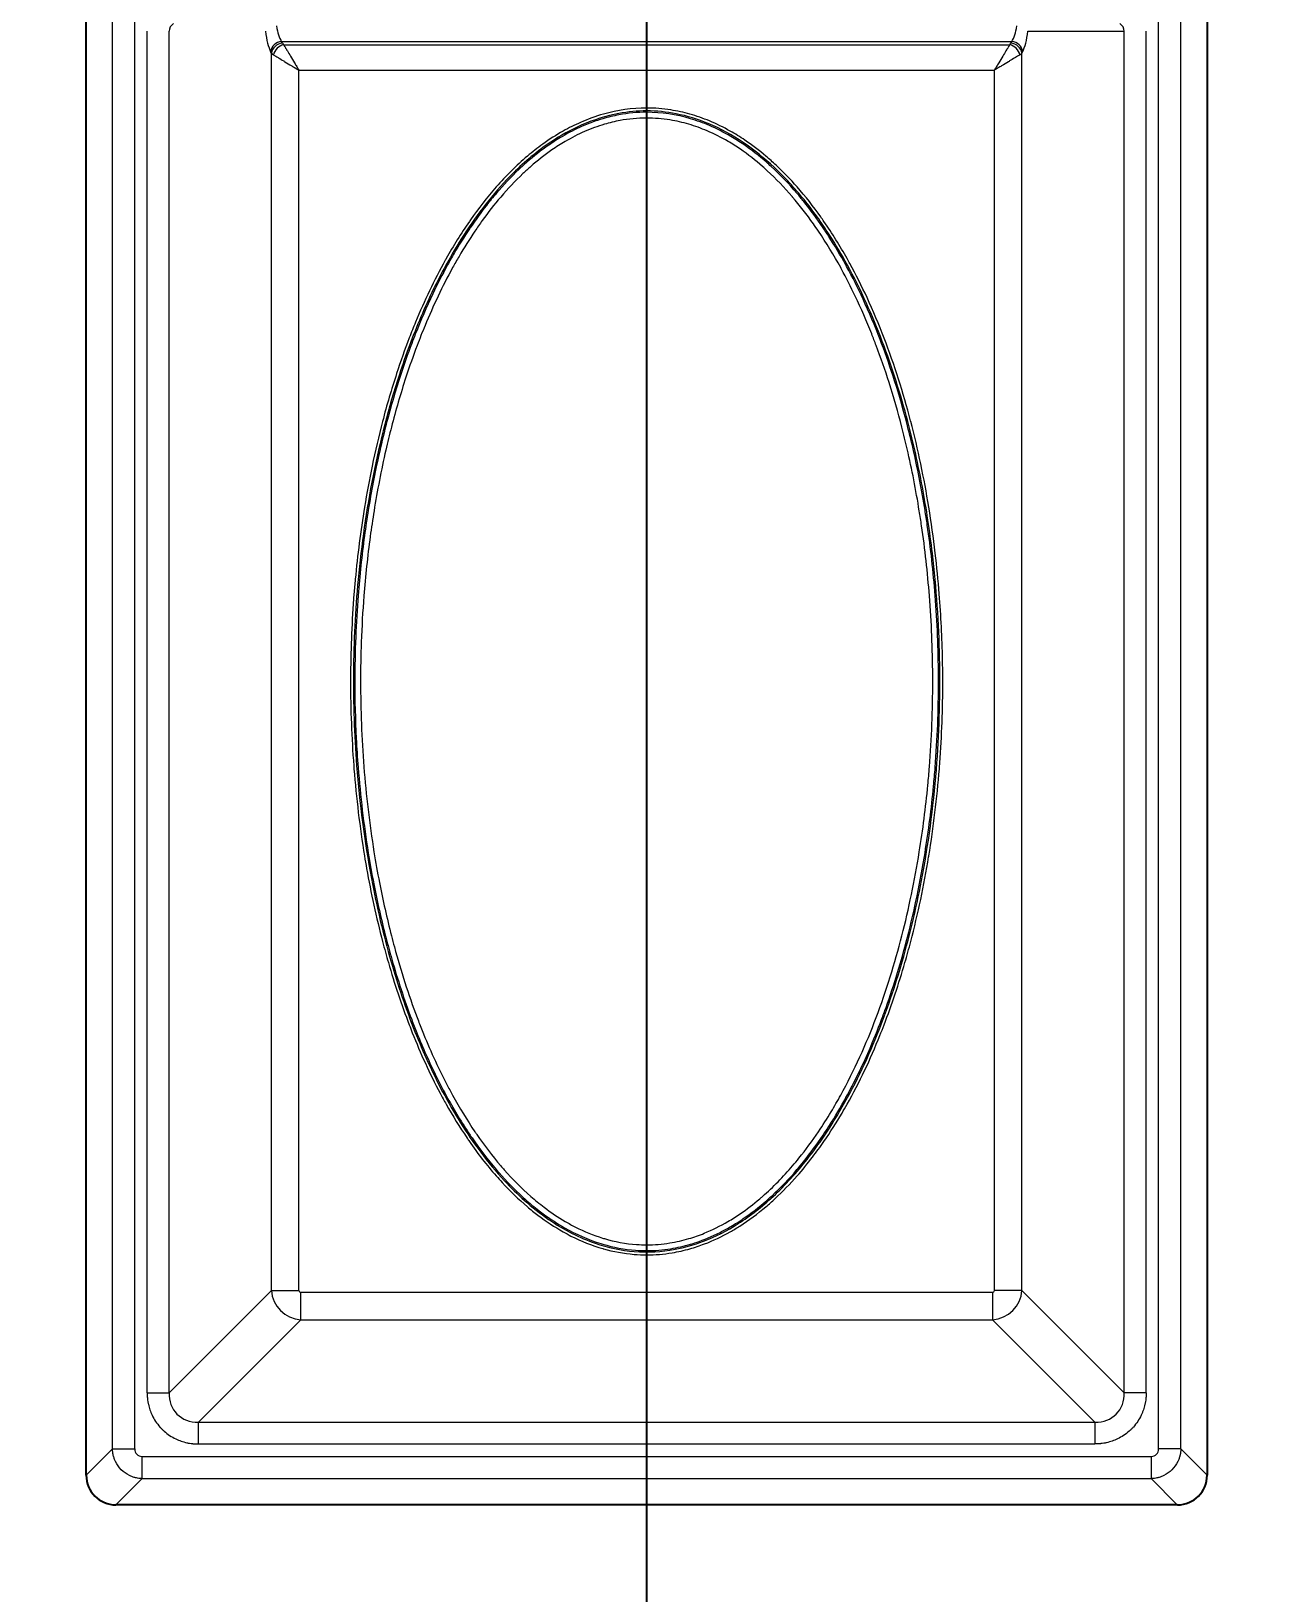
# Model space of a CAD drawing. Header units: millimetres. Extents: x 0 to 1486, y 0 to 1051.
# Drawn here: x 849.58 to 882.64, y 163.98 to 205.36 of the extents above; entities that cross this region are included whole.
import ezdxf

# ---------------------------------------------------------------- set-up
doc = ezdxf.new("R2010")
doc.units = ezdxf.units.MM
doc.header["$LTSCALE"] = 1.25
for name, color, linetype, lineweight, true_color in [('Bemaßungen(DIN)', 7, 'Continuous', 5, 0x262659), ('Sichtbare Kanten(DIN)', 7, 'Continuous', 25, 0x262659), ('Sichtbare tangentiale Kanten(DIN)', 7, 'Continuous', 15, 0x1a1a3e)]:
    doc.layers.add(name, color=color, linetype=linetype, lineweight=lineweight, true_color=true_color)
doc.styles.add('Aktuell-DINGroßer Text', font='arial.ttf')
doc.dimstyles.new('STANDARD-DIN', dxfattribs={"dimscale": 1.25, "dimtxt": 5.25, "dimasz": 2.5, "dimexe": 3.175, "dimexo": 0, "dimgap": 0.8, "dimtad": 1, "dimrnd": 1e-08, "dimtxsty": 'Aktuell-DINGroßer Text', "dimcen": 0.09, "dimdle": 10, "dimclrd": 256, "dimclre": 256, "dimclrt": 256, "dimazin": 2, "dimtfac": 0.666667, "dimtmove": 0, "dimatfit": 3, "dimfxl": 1, "dimtolj": 1, "dimlwd": 25, "dimlwe": 25, "dimarcsym": 0})

# ---------------------------------------------------------------- blocks, each defined once
blk = doc.blocks.new('_DotSmall')
at = {"color": 0, "linetype": 'ByBlock', "const_width": 0.5}
blk.add_lwpolyline([(-0.0625, 0, 1), (0.0625, 0, 1)], format="xyb", close=True, dxfattribs=at)
blk = doc.blocks.new('*D109')
at = {"layer": 'Bemaßungen(DIN)', "color": 250, "linetype": 'Continuous', "lineweight": 25, "true_color": 0x3f3f3f, "transparency": 16777216}
for p, q in [((832.388, 223.658), (832.388, 107.189)), ((865.888, 223.658), (865.888, 107.189)), ((832.388, 111.158), (865.888, 111.158))]:
    blk.add_line(p, q, dxfattribs=at)
at = {"layer": 'Defpoints', "color": 0, "linetype": 'Continuous', "transparency": 16777216}
for p in [(832.388, 223.658), (865.888, 223.658), (865.888, 111.158)]:
    blk.add_point(p, dxfattribs=at)
at = {"layer": 'Bemaßungen(DIN)', "color": 250, "linetype": 'Continuous', "lineweight": 25, "true_color": 0x3f3f3f, "transparency": 16777216, "xscale": 3.125, "yscale": 3.125, "zscale": 3.125, "rotation": 180}
blk.add_blockref('_DotSmall', (832.388, 111.158), dxfattribs=at)
at = {"layer": 'Bemaßungen(DIN)', "color": 250, "linetype": 'Continuous', "lineweight": 25, "true_color": 0x3f3f3f, "transparency": 16777216, "xscale": 3.125, "yscale": 3.125, "zscale": 3.125}
blk.add_blockref('_DotSmall', (865.888, 111.158), dxfattribs=at)
at = {"layer": 'Bemaßungen(DIN)', "color": 179, "linetype": 'Continuous', "lineweight": 25, "true_color": 0x262659, "transparency": 16777216, "insert": (835.057, 120.046), "char_height": 6.5625, "attachment_point": 1, "style": 'Aktuell-DINGroßer Text'}
blk.add_mtext('\\A1;33,5{\\H4.375;±0,1}', dxfattribs=at)
blk = doc.blocks.new('*D110')
at = {"layer": 'Bemaßungen(DIN)', "color": 250, "linetype": 'Continuous', "lineweight": 25, "true_color": 0x3f3f3f, "transparency": 16777216}
for p, q in [((865.888, 223.658), (865.888, 107.189)), ((899.388, 220.033), (899.388, 107.189)), ((865.888, 111.158), (896.263, 111.158))]:
    blk.add_line(p, q, dxfattribs=at)
at = {"layer": 'Bemaßungen(DIN)', "color": 250, "linetype": 'Continuous', "true_color": 0x3f3f3f, "transparency": 16777216}
blk.add_solid([(896.263, 111.679), (896.263, 110.637), (899.388, 111.158)], dxfattribs=at)
at = {"layer": 'Defpoints', "color": 0, "linetype": 'Continuous', "transparency": 16777216}
for p in [(865.888, 223.658), (899.388, 220.033), (899.388, 111.158)]:
    blk.add_point(p, dxfattribs=at)
at = {"layer": 'Bemaßungen(DIN)', "color": 250, "linetype": 'Continuous', "lineweight": 25, "true_color": 0x3f3f3f, "transparency": 16777216, "xscale": 3.125, "yscale": 3.125, "zscale": 3.125, "rotation": 180}
blk.add_blockref('_DotSmall', (865.888, 111.158), dxfattribs=at)
at = {"layer": 'Bemaßungen(DIN)', "color": 179, "linetype": 'Continuous', "lineweight": 25, "true_color": 0x262659, "transparency": 16777216, "insert": (868.557, 120.046), "char_height": 6.5625, "attachment_point": 1, "style": 'Aktuell-DINGroßer Text'}
blk.add_mtext('\\A1;33,5{\\H4.375;±0,1}', dxfattribs=at)

msp = doc.modelspace()

# ---------------------------------------------------------------- linework, layer by layer
at = {"layer": 'Sichtbare Kanten(DIN)'}
for p, q in [((851.038, 167.096), (851.038, 280.22)), ((880.738, 280.22), (880.738, 167.096)), ((879.95, 166.308), (851.826, 166.308))]:
    msp.add_line(p, q, dxfattribs=at)
for centre, major_axis in [((851.851, 167.12), (-0.583, -0.583)), ((879.926, 167.12), (0.583, -0.583))]:
    msp.add_ellipse(centre, major_axis=major_axis, ratio=0.970288, start_param=5.512866, end_param=7.053504, dxfattribs=at)
at = {"layer": 'Sichtbare tangentiale Kanten(DIN)'}
for p, q in [((851.732, 167.79), (851.732, 279.527)), ((852.323, 167.79), (852.323, 279.527)), ((879.454, 167.79), (879.454, 279.527)), ((880.045, 167.79), (880.045, 279.527)), ((852.651, 169.279), (852.651, 205.361)), ((853.233, 169.279), (853.233, 205.361)), ((875.989, 205.361), (878.544, 205.361)), ((878.544, 169.279), (878.544, 205.361)), ((879.126, 169.279), (879.126, 205.361)), ((856.214, 205.09), (875.562, 205.09)), ((856.236, 205.047), (856.214, 205.09)), ((856.268, 205.004), (875.508, 205.004)), ((875.541, 205.047), (875.562, 205.09)), ((855.945, 204.778), (855.923, 204.82)), ((855.945, 171.991), (855.945, 204.778)), ((875.832, 204.778), (875.853, 204.82)), ((875.832, 171.991), (875.832, 204.778)), ((856.672, 171.991), (856.672, 204.33)), ((856.672, 204.33), (875.104, 204.33)), ((875.104, 171.991), (875.104, 204.33)), ((865.888, 203.325), (865.888, 203.249)), ((865.888, 203.249), (865.888, 203.213)), ((865.888, 203.213), (865.888, 203.059)), ((853.233, 169.279), (855.945, 171.991)), ((855.945, 171.991), (856.672, 171.991)), ((856.721, 171.215), (856.721, 171.942)), ((856.721, 171.942), (875.056, 171.942)), ((875.056, 171.942), (875.056, 171.215)), ((875.832, 171.991), (875.104, 171.991)), ((878.544, 169.279), (875.832, 171.991)), ((854.009, 168.503), (856.721, 171.215)), ((856.721, 171.215), (875.056, 171.215)), ((877.767, 168.503), (875.056, 171.215)), ((852.651, 169.279), (853.233, 169.279)), ((879.126, 169.279), (878.544, 169.279)), ((854.009, 168.503), (877.767, 168.503)), ((854.009, 167.921), (854.009, 168.503)), ((877.767, 168.503), (877.767, 167.921)), ((851.038, 167.096), (851.732, 167.79)), ((851.732, 167.79), (852.323, 167.79)), ((854.009, 167.921), (877.767, 167.921)), ((880.045, 167.79), (879.454, 167.79)), ((880.738, 167.096), (880.045, 167.79)), ((852.52, 167.002), (852.52, 167.593)), ((852.52, 167.593), (879.257, 167.593)), ((879.257, 167.593), (879.257, 167.002)), ((851.826, 166.308), (852.52, 167.002)), ((852.52, 167.002), (879.257, 167.002)), ((879.95, 166.308), (879.257, 167.002))]:
    msp.add_line(p, q, dxfattribs=at)
for centre, major_axis, ratio, start_param, end_param in [((853.527, 205.361), (0.294, 0), 0.850826, 2.198862, 3.141444), ((856.054, 205.895), (-0.001, 1.197), 0.249407, 2.033422, 2.685728), ((856.346, 205.898), (0, 0.9), 0.332438, 2.027023, 2.68632), ((875.431, 205.898), (0, 0.9), 0.332438, 3.596865, 4.256163), ((875.723, 205.895), (0.001, 1.197), 0.249407, 3.597457, 4.249764), ((878.25, 205.361), (-0.294, 0), 0.850826, 3.141742, 4.084323), ((856.214, 204.82), (-0.267, -0.136), 0.876427, 4.292601, 5.756816), ((856.236, 204.778), (-0.267, -0.136), 0.876427, 4.292601, 5.756816), ((856.268, 204.734), (-0.212, -0.212), 0.822157, 4.024283, 5.400495), ((856.761, 205.099), (-0.539, 0), 0.439726, 0.219686, 0.413587), ((875.015, 205.099), (0.539, 0), 0.439726, 5.869599, 6.063499), ((875.508, 204.734), (0.212, -0.212), 0.822157, 0.88269, 2.258902), ((875.541, 204.778), (0.267, -0.136), 0.876427, 0.526369, 1.990584), ((875.562, 204.82), (0.267, -0.136), 0.876427, 0.526369, 1.990584), ((856.726, 204.831), (-0.803, 0), 0.281851, 0.234549, 0.438861), ((875.051, 204.831), (0.803, 0), 0.281851, 5.844325, 6.048636), ((856.724, 171.994), (0.566, -0.566), 0.950188, 3.956104, 5.468674), ((856.724, 171.994), (0.0375, 0.0375), 0.943242, 2.385308, 3.897877), ((875.053, 171.994), (-0.566, -0.566), 0.950188, 0.814511, 2.327081), ((875.053, 171.994), (-0.0375, 0.0375), 0.943242, 2.385308, 3.897877), ((854.093, 169.363), (0.65, 0.65), 0.870843, 2.385491, 3.897694), ((877.683, 169.363), (-0.65, 0.65), 0.870843, 2.385491, 3.897694), ((852.526, 167.796), (-0.146, -0.146), 0.970883, 5.512439, 7.053932), ((879.251, 167.796), (-0.146, 0.146), 0.970883, 2.370846, 3.912339)]:
    msp.add_ellipse(centre, major_axis=major_axis, ratio=ratio, start_param=start_param, end_param=end_param, dxfattribs=at)
for points, knots in [([(856.268, 205.004), (856.274, 204.995), (856.279, 204.985), (856.285, 204.975), (856.292, 204.965), (856.298, 204.954), (856.305, 204.943), (856.316, 204.924), (856.328, 204.904), (856.341, 204.883), (856.343, 204.879), (856.346, 204.874), (856.348, 204.87), (856.374, 204.827), (856.402, 204.781), (856.431, 204.732), (856.437, 204.723), (856.443, 204.713), (856.449, 204.703), (856.484, 204.644), (856.521, 204.583), (856.558, 204.52), (856.577, 204.489), (856.596, 204.457), (856.615, 204.426), (856.625, 204.41), (856.634, 204.394), (856.644, 204.378), (856.653, 204.362), (856.663, 204.346), (856.672, 204.33)], [0, 0, 0, 0, 0.0583903, 0.0583903, 0.0583903, 0.1166231, 0.1166231, 0.1166231, 0.213731, 0.213731, 0.213731, 0.233069, 0.233069, 0.233069, 0.4274621, 0.4274621, 0.4274621, 0.4661163, 0.4661163, 0.4661163, 0.6989275, 0.6989275, 0.6989275, 0.8156207, 0.8156207, 0.8156207, 0.8739806, 0.8739806, 0.8739806, 0.9322842, 0.9322842, 0.9322842, 0.9322842]), ([(875.508, 205.004), (875.503, 204.995), (875.497, 204.985), (875.491, 204.975), (875.485, 204.965), (875.478, 204.954), (875.472, 204.943), (875.461, 204.924), (875.449, 204.904), (875.436, 204.883), (875.433, 204.879), (875.431, 204.874), (875.428, 204.87), (875.403, 204.827), (875.375, 204.781), (875.345, 204.732), (875.34, 204.723), (875.334, 204.713), (875.328, 204.703), (875.292, 204.644), (875.256, 204.583), (875.218, 204.52), (875.199, 204.489), (875.18, 204.457), (875.161, 204.426), (875.152, 204.41), (875.142, 204.394), (875.133, 204.378), (875.123, 204.362), (875.114, 204.346), (875.104, 204.33)], [0, 0, 0, 0, 0.0583903, 0.0583903, 0.0583903, 0.1166231, 0.1166231, 0.1166231, 0.2137311, 0.2137311, 0.2137311, 0.233069, 0.233069, 0.233069, 0.4274621, 0.4274621, 0.4274621, 0.4661163, 0.4661163, 0.4661163, 0.6989275, 0.6989275, 0.6989275, 0.8156207, 0.8156207, 0.8156207, 0.8739806, 0.8739806, 0.8739806, 0.9322842, 0.9322842, 0.9322842, 0.9322842]), ([(855.999, 204.734), (856.008, 204.729), (856.017, 204.723), (856.028, 204.717), (856.038, 204.711), (856.049, 204.705), (856.06, 204.698), (856.079, 204.687), (856.099, 204.675), (856.12, 204.662), (856.124, 204.66), (856.128, 204.657), (856.132, 204.654), (856.175, 204.629), (856.222, 204.601), (856.27, 204.572), (856.28, 204.566), (856.29, 204.56), (856.299, 204.554), (856.358, 204.519), (856.42, 204.482), (856.482, 204.444), (856.514, 204.425), (856.545, 204.407), (856.577, 204.387), (856.593, 204.378), (856.609, 204.368), (856.625, 204.359), (856.64, 204.349), (856.656, 204.34), (856.672, 204.33)], [0, 0, 0, 0, 0.0583903, 0.0583903, 0.0583903, 0.1166231, 0.1166231, 0.1166231, 0.213731, 0.213731, 0.213731, 0.233069, 0.233069, 0.233069, 0.4274621, 0.4274621, 0.4274621, 0.4661163, 0.4661163, 0.4661163, 0.6989275, 0.6989275, 0.6989275, 0.8156207, 0.8156207, 0.8156207, 0.8739806, 0.8739806, 0.8739806, 0.9322842, 0.9322842, 0.9322842, 0.9322842]), ([(875.778, 204.734), (875.769, 204.729), (875.759, 204.723), (875.749, 204.717), (875.739, 204.711), (875.728, 204.705), (875.717, 204.698), (875.698, 204.687), (875.678, 204.675), (875.657, 204.662), (875.653, 204.66), (875.648, 204.657), (875.644, 204.654), (875.601, 204.629), (875.555, 204.601), (875.506, 204.572), (875.497, 204.566), (875.487, 204.56), (875.477, 204.554), (875.418, 204.519), (875.357, 204.482), (875.294, 204.444), (875.263, 204.425), (875.231, 204.407), (875.2, 204.387), (875.184, 204.378), (875.168, 204.368), (875.152, 204.359), (875.136, 204.349), (875.12, 204.34), (875.104, 204.33)], [0, 0, 0, 0, 0.0583903, 0.0583903, 0.0583903, 0.1166231, 0.1166231, 0.1166231, 0.2137311, 0.2137311, 0.2137311, 0.233069, 0.233069, 0.233069, 0.4274621, 0.4274621, 0.4274621, 0.4661163, 0.4661163, 0.4661163, 0.6989275, 0.6989275, 0.6989275, 0.8156207, 0.8156207, 0.8156207, 0.8739806, 0.8739806, 0.8739806, 0.9322842, 0.9322842, 0.9322842, 0.9322842]), ([(865.888, 203.325), (866.101, 203.325), (866.315, 203.308), (866.525, 203.275), (866.697, 203.248), (866.867, 203.211), (867.034, 203.164), (867.21, 203.114), (867.382, 203.054), (867.551, 202.984), (867.74, 202.905), (867.923, 202.815), (868.101, 202.715), (868.233, 202.64), (868.363, 202.56), (868.489, 202.475), (868.683, 202.343), (868.87, 202.2), (869.049, 202.049), (869.141, 201.971), (869.23, 201.891), (869.317, 201.81), (869.512, 201.627), (869.698, 201.435), (869.874, 201.234), (870.098, 200.98), (870.307, 200.714), (870.503, 200.438), (870.531, 200.398), (870.559, 200.358), (870.587, 200.318), (870.807, 200), (871.011, 199.671), (871.2, 199.334), (871.225, 199.29), (871.25, 199.246), (871.274, 199.202), (871.435, 198.907), (871.586, 198.606), (871.728, 198.301), (871.891, 197.948), (872.042, 197.59), (872.181, 197.227), (872.456, 196.512), (872.687, 195.78), (872.881, 195.04), (872.883, 195.034), (872.884, 195.028), (872.886, 195.022), (873.082, 194.273), (873.24, 193.515), (873.365, 192.751), (873.432, 192.346), (873.489, 191.939), (873.537, 191.531), (873.579, 191.171), (873.615, 190.809), (873.643, 190.447), (873.689, 189.868), (873.718, 189.287), (873.729, 188.706), (873.733, 188.513), (873.735, 188.321), (873.735, 188.129), (873.735, 187.408), (873.709, 186.688), (873.656, 185.97), (873.652, 185.917), (873.648, 185.863), (873.644, 185.81), (873.582, 185.039), (873.49, 184.27), (873.365, 183.506), (873.364, 183.498), (873.363, 183.49), (873.361, 183.483), (873.237, 182.727), (873.08, 181.976), (872.886, 181.236), (872.837, 181.049), (872.786, 180.863), (872.733, 180.678), (872.571, 180.12), (872.388, 179.568), (872.179, 179.026), (872.144, 178.933), (872.107, 178.84), (872.07, 178.747), (871.818, 178.122), (871.531, 177.511), (871.201, 176.923), (871.156, 176.845), (871.111, 176.767), (871.066, 176.689), (870.915, 176.434), (870.756, 176.183), (870.587, 175.939), (870.489, 175.798), (870.387, 175.658), (870.283, 175.522), (870.152, 175.351), (870.016, 175.185), (869.874, 175.023), (869.689, 174.813), (869.495, 174.611), (869.289, 174.421), (869.211, 174.349), (869.131, 174.278), (869.049, 174.209), (868.829, 174.023), (868.597, 173.85), (868.354, 173.695), (868.271, 173.642), (868.186, 173.591), (868.101, 173.543), (867.882, 173.419), (867.654, 173.311), (867.419, 173.221), (867.293, 173.173), (867.164, 173.13), (867.034, 173.093), (866.879, 173.049), (866.721, 173.014), (866.563, 172.988), (866.34, 172.951), (866.114, 172.932), (865.888, 172.932), (865.777, 172.932), (865.666, 172.937), (865.555, 172.946), (865.281, 172.968), (865.008, 173.018), (864.743, 173.093), (864.738, 173.094), (864.734, 173.096), (864.729, 173.097), (864.437, 173.18), (864.154, 173.294), (863.883, 173.431), (863.813, 173.467), (863.744, 173.504), (863.676, 173.543), (863.444, 173.674), (863.221, 173.822), (863.009, 173.983), (862.913, 174.056), (862.819, 174.131), (862.727, 174.209), (862.492, 174.408), (862.27, 174.623), (862.06, 174.848), (862.007, 174.906), (861.954, 174.964), (861.902, 175.023), (861.647, 175.314), (861.41, 175.621), (861.19, 175.939), (861.17, 175.968), (861.15, 175.997), (861.131, 176.026), (860.933, 176.317), (860.748, 176.617), (860.576, 176.923), (860.52, 177.022), (860.466, 177.121), (860.413, 177.221), (860.138, 177.739), (859.895, 178.273), (859.679, 178.818), (859.651, 178.887), (859.624, 178.956), (859.597, 179.026), (859.389, 179.568), (859.205, 180.12), (859.044, 180.678), (858.99, 180.863), (858.939, 181.049), (858.89, 181.236), (858.723, 181.875), (858.583, 182.521), (858.468, 183.172), (858.448, 183.283), (858.429, 183.395), (858.411, 183.506), (858.286, 184.27), (858.194, 185.039), (858.133, 185.81), (858.131, 185.838), (858.128, 185.867), (858.126, 185.895), (858.07, 186.638), (858.042, 187.383), (858.042, 188.129), (858.042, 188.2), (858.042, 188.27), (858.042, 188.341), (858.047, 189.044), (858.077, 189.747), (858.133, 190.447), (858.143, 190.578), (858.154, 190.708), (858.167, 190.838), (858.226, 191.478), (858.307, 192.117), (858.411, 192.751), (858.471, 193.114), (858.538, 193.477), (858.613, 193.837), (858.696, 194.234), (858.788, 194.629), (858.89, 195.022), (859.002, 195.448), (859.126, 195.872), (859.263, 196.291), (859.366, 196.607), (859.478, 196.921), (859.597, 197.231), (859.652, 197.373), (859.708, 197.514), (859.766, 197.654), (859.997, 198.214), (860.257, 198.761), (860.552, 199.29), (860.56, 199.305), (860.568, 199.319), (860.576, 199.334), (860.766, 199.671), (860.969, 200), (861.19, 200.318), (861.199, 200.332), (861.209, 200.346), (861.219, 200.36), (861.431, 200.663), (861.658, 200.956), (861.902, 201.234), (862.031, 201.38), (862.164, 201.522), (862.303, 201.659), (862.439, 201.794), (862.581, 201.924), (862.727, 202.049), (862.859, 202.161), (862.996, 202.268), (863.136, 202.369), (863.31, 202.494), (863.49, 202.61), (863.675, 202.715), (863.825, 202.799), (863.98, 202.877), (864.137, 202.946), (864.334, 203.032), (864.536, 203.105), (864.743, 203.164), (865.115, 203.269), (865.502, 203.325), (865.888, 203.325)], [0, 0, 0, 0, 0.639708, 0.639708, 0.639708, 1.160348, 1.160348, 1.160348, 1.708499, 1.708499, 1.708499, 2.321068, 2.321068, 2.321068, 2.777127, 2.777127, 2.777127, 3.481707, 3.481707, 3.481707, 3.840961, 3.840961, 3.840961, 4.642216, 4.642216, 4.642216, 5.656868, 5.656868, 5.656868, 5.802986, 5.802986, 5.802986, 6.963587, 6.963587, 6.963587, 7.114552, 7.114552, 7.114552, 8.124051, 8.124051, 8.124051, 9.289556, 9.289556, 9.289556, 11.587453, 11.587453, 11.587453, 11.605982, 11.605982, 11.605982, 13.927144, 13.927144, 13.927144, 15.159529, 15.159529, 15.159529, 16.248341, 16.248341, 16.248341, 17.992352, 17.992352, 17.992352, 18.569576, 18.569576, 18.569576, 20.730291, 20.730291, 20.730291, 20.890769, 20.890769, 20.890769, 23.211965, 23.211965, 23.211965, 23.235727, 23.235727, 23.235727, 25.53318, 25.53318, 25.53318, 26.112017, 26.112017, 26.112017, 27.854377, 27.854377, 27.854377, 28.153739, 28.153739, 28.153739, 30.175566, 30.175566, 30.175566, 30.445968, 30.445968, 30.445968, 31.33622, 31.33622, 31.33622, 31.85246, 31.85246, 31.85246, 32.496894, 32.496894, 32.496894, 33.336993, 33.336993, 33.336993, 33.657412, 33.657412, 33.657412, 34.522413, 34.522413, 34.522413, 34.818036, 34.818036, 34.818036, 35.57249, 35.57249, 35.57249, 35.978641, 35.978641, 35.978641, 36.46173, 36.46173, 36.46173, 37.139135, 37.139135, 37.139135, 37.472442, 37.472442, 37.472442, 38.299742, 38.299742, 38.299742, 38.313597, 38.313597, 38.313597, 39.224503, 39.224503, 39.224503, 39.460285, 39.460285, 39.460285, 40.259784, 40.259784, 40.259784, 40.620853, 40.620853, 40.620853, 41.545701, 41.545701, 41.545701, 41.781511, 41.781511, 41.781511, 42.942132, 42.942132, 42.942132, 43.047049, 43.047049, 43.047049, 44.102719, 44.102719, 44.102719, 44.442229, 44.442229, 44.442229, 46.200033, 46.200033, 46.200033, 46.423921, 46.423921, 46.423921, 48.166433, 48.166433, 48.166433, 48.745108, 48.745108, 48.745108, 50.727284, 50.727284, 50.727284, 51.066318, 51.066318, 51.066318, 53.387519, 53.387519, 53.387519, 53.473034, 53.473034, 53.473034, 55.708716, 55.708716, 55.708716, 55.921312, 55.921312, 55.921312, 58.029915, 58.029915, 58.029915, 58.421576, 58.421576, 58.421576, 60.351166, 60.351166, 60.351166, 61.455449, 61.455449, 61.455449, 62.672368, 62.672368, 62.672368, 63.995258, 63.995258, 63.995258, 64.993535, 64.993535, 64.993535, 65.448701, 65.448701, 65.448701, 67.264643, 67.264643, 67.264643, 67.314699, 67.314699, 67.314699, 68.475297, 68.475297, 68.475297, 68.525889, 68.525889, 68.525889, 69.636002, 69.636002, 69.636002, 70.220476, 70.220476, 70.220476, 70.796631, 70.796631, 70.796631, 71.316647, 71.316647, 71.316647, 71.957253, 71.957253, 71.957253, 72.473802, 72.473802, 72.473802, 73.117889, 73.117889, 73.117889, 74.278288, 74.278288, 74.278288, 74.278288]), ([(865.888, 203.249), (866.15, 203.249), (866.709, 203.193), (867.583, 202.923), (868.462, 202.439), (869.311, 201.748), (870.071, 200.92), (870.702, 200.037), (871.435, 198.801), (872.172, 197.157), (872.797, 195.172), (873.215, 193.286), (873.529, 191.196), (873.695, 188.752), (873.622, 185.897), (873.282, 183.2), (872.724, 180.794), (872.007, 178.683), (871.164, 176.92), (870.206, 175.491), (869.301, 174.488), (868.369, 173.754), (867.48, 173.295), (866.547, 173.027), (865.565, 172.973), (864.644, 173.173), (863.89, 173.496), (863.26, 173.875), (862.658, 174.351), (862.054, 174.946), (861.485, 175.635), (860.944, 176.429), (860.339, 177.483), (859.695, 178.899), (859.056, 180.789), (858.505, 183.145), (858.174, 185.714), (858.085, 188.367), (858.213, 190.938), (858.59, 193.59), (859.182, 195.915), (859.883, 197.801), (860.494, 199.068), (861.11, 200.087), (861.683, 200.882), (862.408, 201.694), (863.233, 202.387), (864.183, 202.92), (865.051, 203.193), (865.641, 203.249), (865.888, 203.249)], [0, 0, 0, 0, 0.801473, 1.708499, 2.777127, 3.840961, 5.018658, 6.172353, 7.114552, 9.351003, 11.587453, 13.373491, 15.159529, 17.94491, 20.730291, 23.740723, 26.112017, 28.153739, 30.445968, 31.987116, 33.336993, 34.522413, 35.57249, 36.368743, 37.472442, 38.554664, 39.224503, 39.965544, 40.78815, 41.545701, 42.532728, 43.487478, 44.442229, 46.200033, 48.166433, 50.445565, 53.473034, 55.947305, 58.421576, 61.208417, 63.995258, 65.629951, 67.264643, 68.228999, 69.222094, 70.220476, 71.519846, 72.473802, 73.523577, 74.278288, 74.278288, 74.278288, 74.278288]), ([(865.888, 203.213), (866.281, 203.213), (866.674, 203.152), (867.05, 203.042), (867.22, 202.992), (867.387, 202.931), (867.55, 202.862), (867.746, 202.778), (867.937, 202.681), (868.121, 202.574), (868.236, 202.506), (868.349, 202.434), (868.459, 202.359), (868.669, 202.215), (868.87, 202.057), (869.061, 201.89), (869.103, 201.853), (869.146, 201.815), (869.187, 201.777), (869.43, 201.554), (869.658, 201.316), (869.871, 201.066), (869.932, 200.995), (869.992, 200.923), (870.051, 200.85), (870.233, 200.623), (870.404, 200.389), (870.566, 200.149), (870.616, 200.075), (870.665, 200), (870.714, 199.925), (870.872, 199.678), (871.022, 199.425), (871.164, 199.168), (871.171, 199.155), (871.178, 199.142), (871.186, 199.128), (871.341, 198.844), (871.486, 198.554), (871.622, 198.261), (871.786, 197.909), (871.936, 197.552), (872.075, 197.19), (872.088, 197.156), (872.101, 197.121), (872.114, 197.086), (872.238, 196.759), (872.352, 196.429), (872.458, 196.096), (872.583, 195.703), (872.697, 195.306), (872.8, 194.907), (872.86, 194.673), (872.916, 194.438), (872.969, 194.202), (873.083, 193.695), (873.181, 193.185), (873.264, 192.672), (873.285, 192.54), (873.306, 192.408), (873.325, 192.275), (873.416, 191.655), (873.485, 191.032), (873.534, 190.407), (873.589, 189.702), (873.618, 188.994), (873.622, 188.287), (873.622, 188.234), (873.622, 188.181), (873.622, 188.129), (873.622, 187.368), (873.593, 186.608), (873.534, 185.85), (873.521, 185.685), (873.506, 185.519), (873.491, 185.353), (873.434, 184.762), (873.359, 184.172), (873.264, 183.585), (873.203, 183.205), (873.133, 182.825), (873.054, 182.448), (872.978, 182.08), (872.893, 181.714), (872.8, 181.35), (872.638, 180.722), (872.45, 180.099), (872.231, 179.488), (872.193, 179.382), (872.154, 179.276), (872.114, 179.171), (872.01, 178.895), (871.899, 178.621), (871.781, 178.349), (871.596, 177.925), (871.394, 177.507), (871.17, 177.101), (871.168, 177.097), (871.166, 177.093), (871.164, 177.089), (871.028, 176.842), (870.885, 176.6), (870.733, 176.362), (870.678, 176.277), (870.623, 176.192), (870.566, 176.109), (870.402, 175.866), (870.228, 175.629), (870.044, 175.399), (869.987, 175.329), (869.929, 175.26), (869.871, 175.191), (869.664, 174.949), (869.444, 174.718), (869.21, 174.501), (869.161, 174.456), (869.111, 174.411), (869.061, 174.367), (868.866, 174.197), (868.662, 174.038), (868.448, 173.892), (868.341, 173.819), (868.232, 173.75), (868.121, 173.684), (868.027, 173.63), (867.932, 173.578), (867.836, 173.529), (867.63, 173.425), (867.418, 173.335), (867.199, 173.262), (867.15, 173.245), (867.1, 173.23), (867.05, 173.215), (866.878, 173.164), (866.703, 173.124), (866.526, 173.096), (866.315, 173.062), (866.102, 173.045), (865.888, 173.045), (865.79, 173.045), (865.691, 173.048), (865.593, 173.056), (865.299, 173.078), (865.008, 173.132), (864.726, 173.215), (864.71, 173.22), (864.693, 173.225), (864.677, 173.23), (864.339, 173.334), (864.015, 173.479), (863.71, 173.653), (863.692, 173.663), (863.674, 173.674), (863.656, 173.684), (863.455, 173.802), (863.263, 173.932), (863.078, 174.072), (862.954, 174.166), (862.833, 174.265), (862.716, 174.367), (862.648, 174.426), (862.582, 174.487), (862.516, 174.548), (862.301, 174.751), (862.098, 174.966), (861.907, 175.19), (861.676, 175.46), (861.462, 175.742), (861.262, 176.033), (861.245, 176.058), (861.227, 176.083), (861.21, 176.109), (861.101, 176.27), (860.996, 176.435), (860.894, 176.602), (860.797, 176.762), (860.703, 176.925), (860.613, 177.089), (860.51, 177.275), (860.412, 177.463), (860.318, 177.653), (860.129, 178.036), (859.957, 178.426), (859.798, 178.821), (859.752, 178.937), (859.706, 179.054), (859.662, 179.171), (859.464, 179.696), (859.289, 180.229), (859.135, 180.768), (859.08, 180.961), (859.027, 181.155), (858.977, 181.35), (858.856, 181.819), (858.75, 182.292), (858.658, 182.767), (858.605, 183.039), (858.556, 183.312), (858.512, 183.585), (858.391, 184.336), (858.302, 185.092), (858.242, 185.85), (858.222, 186.106), (858.206, 186.363), (858.193, 186.619), (858.167, 187.122), (858.154, 187.625), (858.154, 188.129), (858.154, 188.522), (858.162, 188.916), (858.178, 189.31), (858.192, 189.676), (858.214, 190.042), (858.243, 190.407), (858.284, 190.937), (858.34, 191.465), (858.411, 191.991), (858.442, 192.219), (858.476, 192.446), (858.512, 192.672), (858.592, 193.163), (858.685, 193.651), (858.792, 194.136), (858.85, 194.394), (858.911, 194.651), (858.977, 194.907), (859.092, 195.355), (859.221, 195.8), (859.365, 196.24), (859.457, 196.524), (859.556, 196.806), (859.662, 197.086), (859.693, 197.169), (859.725, 197.251), (859.758, 197.334), (859.9, 197.694), (860.053, 198.051), (860.22, 198.402), (860.344, 198.661), (860.474, 198.917), (860.613, 199.168), (860.669, 199.27), (860.726, 199.371), (860.785, 199.472), (860.914, 199.692), (861.049, 199.909), (861.192, 200.122), (861.198, 200.131), (861.204, 200.14), (861.21, 200.149), (861.347, 200.352), (861.491, 200.551), (861.643, 200.745), (861.728, 200.854), (861.815, 200.961), (861.905, 201.067), (862.094, 201.287), (862.293, 201.498), (862.504, 201.698), (862.574, 201.763), (862.644, 201.828), (862.716, 201.89), (862.899, 202.051), (863.091, 202.202), (863.292, 202.341), (863.41, 202.423), (863.531, 202.501), (863.655, 202.574), (863.825, 202.673), (864, 202.763), (864.18, 202.842), (864.357, 202.92), (864.54, 202.987), (864.726, 203.042), (864.867, 203.083), (865.01, 203.118), (865.154, 203.144), (865.396, 203.189), (865.642, 203.213), (865.888, 203.213)], [0, 0, 0, 0, 1.13436, 1.13436, 1.13436, 1.648132, 1.648132, 1.648132, 2.268893, 2.268893, 2.268893, 2.658644, 2.658644, 2.658644, 3.403508, 3.403508, 3.403508, 3.570243, 3.570243, 3.570243, 4.538009, 4.538009, 4.538009, 4.814995, 4.814995, 4.814995, 5.672522, 5.672522, 5.672522, 5.936787, 5.936787, 5.936787, 6.807049, 6.807049, 6.807049, 6.85221, 6.85221, 6.85221, 7.813767, 7.813767, 7.813767, 8.965202, 8.965202, 8.965202, 9.076064, 9.076064, 9.076064, 10.116636, 10.116636, 10.116636, 11.345066, 11.345066, 11.345066, 12.065149, 12.065149, 12.065149, 13.614093, 13.614093, 13.614093, 14.013663, 14.013663, 14.013663, 15.88308, 15.88308, 15.88308, 17.995019, 17.995019, 17.995019, 18.152131, 18.152131, 18.152131, 20.421151, 20.421151, 20.421151, 20.917399, 20.917399, 20.917399, 22.690238, 22.690238, 22.690238, 23.83978, 23.83978, 23.83978, 24.959232, 24.959232, 24.959232, 26.893631, 26.893631, 26.893631, 27.228211, 27.228211, 27.228211, 28.107348, 28.107348, 28.107348, 29.483886, 29.483886, 29.483886, 29.497213, 29.497213, 29.497213, 30.332062, 30.332062, 30.332062, 30.631736, 30.631736, 30.631736, 31.500075, 31.500075, 31.500075, 31.766262, 31.766262, 31.766262, 32.704434, 32.704434, 32.704434, 32.900755, 32.900755, 32.900755, 33.658217, 33.658217, 33.658217, 34.035302, 34.035302, 34.035302, 34.350766, 34.350766, 34.350766, 35.019428, 35.019428, 35.019428, 35.169775, 35.169775, 35.169775, 35.688089, 35.688089, 35.688089, 36.304253, 36.304253, 36.304253, 36.588432, 36.588432, 36.588432, 37.438768, 37.438768, 37.438768, 37.488776, 37.488776, 37.488776, 38.512582, 38.512582, 38.512582, 38.573276, 38.573276, 38.573276, 39.250927, 39.250927, 39.250927, 39.707763, 39.707763, 39.707763, 39.971507, 39.971507, 39.971507, 40.840853, 40.840853, 40.840853, 41.886498, 41.886498, 41.886498, 41.976802, 41.976802, 41.976802, 42.555048, 42.555048, 42.555048, 43.111289, 43.111289, 43.111289, 43.74126, 43.74126, 43.74126, 45.007841, 45.007841, 45.007841, 45.380295, 45.380295, 45.380295, 47.050279, 47.050279, 47.050279, 47.649332, 47.649332, 47.649332, 49.092716, 49.092716, 49.092716, 49.918292, 49.918292, 49.918292, 52.18734, 52.18734, 52.18734, 52.954306, 52.954306, 52.954306, 54.456398, 54.456398, 54.456398, 55.632024, 55.632024, 55.632024, 56.72542, 56.72542, 56.72542, 58.309742, 58.309742, 58.309742, 58.994445, 58.994445, 58.994445, 60.475949, 60.475949, 60.475949, 61.263459, 61.263459, 61.263459, 62.642156, 62.642156, 62.642156, 63.532468, 63.532468, 63.532468, 63.795658, 63.795658, 63.795658, 64.94916, 64.94916, 64.94916, 65.801482, 65.801482, 65.801482, 66.146102, 66.146102, 66.146102, 66.904062, 66.904062, 66.904062, 66.935983, 66.935983, 66.935983, 67.662022, 67.662022, 67.662022, 68.070543, 68.070543, 68.070543, 68.924954, 68.924954, 68.924954, 69.205049, 69.205049, 69.205049, 69.919449, 69.919449, 69.919449, 70.33964, 70.33964, 70.33964, 70.911285, 70.911285, 70.911285, 71.474241, 71.474241, 71.474241, 71.898749, 71.898749, 71.898749, 72.608523, 72.608523, 72.608523, 72.608523]), ([(865.888, 203.059), (866.095, 203.059), (866.302, 203.042), (866.506, 203.009), (866.675, 202.982), (866.843, 202.944), (867.007, 202.895), (867.171, 202.847), (867.332, 202.788), (867.49, 202.721), (867.68, 202.64), (867.865, 202.546), (868.044, 202.441), (868.156, 202.376), (868.265, 202.306), (868.372, 202.233), (868.577, 202.092), (868.773, 201.938), (868.96, 201.775), (869.002, 201.738), (869.043, 201.701), (869.084, 201.664), (869.318, 201.449), (869.538, 201.219), (869.745, 200.978), (869.748, 200.975), (869.751, 200.971), (869.755, 200.967), (869.949, 200.74), (870.132, 200.502), (870.305, 200.258), (870.35, 200.193), (870.395, 200.129), (870.439, 200.063), (870.651, 199.75), (870.847, 199.426), (871.03, 199.095), (871.037, 199.081), (871.044, 199.068), (871.051, 199.055), (871.18, 198.82), (871.301, 198.581), (871.416, 198.339), (871.573, 198.01), (871.718, 197.676), (871.853, 197.337), (871.893, 197.236), (871.932, 197.134), (871.971, 197.032), (872.094, 196.708), (872.207, 196.38), (872.312, 196.049), (872.437, 195.659), (872.549, 195.265), (872.651, 194.869), (872.701, 194.676), (872.748, 194.483), (872.792, 194.29), (872.918, 193.746), (873.024, 193.198), (873.113, 192.648), (873.134, 192.516), (873.154, 192.385), (873.174, 192.253), (873.264, 191.636), (873.333, 191.017), (873.381, 190.396), (873.436, 189.694), (873.465, 188.99), (873.469, 188.286), (873.469, 188.233), (873.469, 188.181), (873.469, 188.129), (873.469, 187.372), (873.44, 186.616), (873.381, 185.862), (873.369, 185.702), (873.355, 185.542), (873.34, 185.382), (873.283, 184.789), (873.208, 184.198), (873.113, 183.609), (873.052, 183.231), (872.982, 182.854), (872.904, 182.479), (872.828, 182.114), (872.744, 181.75), (872.651, 181.389), (872.463, 180.656), (872.238, 179.933), (871.971, 179.225), (871.704, 178.517), (871.394, 177.825), (871.03, 177.163), (870.948, 177.015), (870.864, 176.868), (870.777, 176.723), (870.669, 176.544), (870.557, 176.368), (870.439, 176.194), (870.277, 175.955), (870.106, 175.721), (869.924, 175.496), (869.869, 175.426), (869.812, 175.358), (869.754, 175.291), (869.508, 175.003), (869.244, 174.731), (868.96, 174.482), (868.934, 174.46), (868.908, 174.438), (868.883, 174.416), (868.716, 174.275), (868.542, 174.141), (868.362, 174.018), (868.258, 173.947), (868.152, 173.88), (868.043, 173.816), (867.841, 173.698), (867.631, 173.593), (867.415, 173.505), (867.281, 173.451), (867.145, 173.403), (867.007, 173.362), (866.841, 173.313), (866.672, 173.274), (866.502, 173.247), (866.299, 173.214), (866.094, 173.198), (865.888, 173.198), (865.798, 173.198), (865.709, 173.201), (865.619, 173.207), (865.332, 173.227), (865.046, 173.28), (864.77, 173.362), (864.754, 173.367), (864.738, 173.371), (864.722, 173.376), (864.474, 173.453), (864.233, 173.552), (864.002, 173.669), (863.911, 173.716), (863.821, 173.765), (863.733, 173.816), (863.538, 173.931), (863.351, 174.057), (863.171, 174.194), (863.049, 174.286), (862.931, 174.382), (862.817, 174.482), (862.567, 174.701), (862.333, 174.937), (862.114, 175.185), (862.083, 175.22), (862.052, 175.255), (862.022, 175.291), (861.796, 175.555), (861.585, 175.833), (861.388, 176.12), (861.371, 176.145), (861.354, 176.169), (861.337, 176.194), (861.125, 176.508), (860.929, 176.831), (860.747, 177.163), (860.694, 177.258), (860.643, 177.354), (860.592, 177.451), (860.351, 177.915), (860.135, 178.392), (859.94, 178.878), (859.894, 178.993), (859.849, 179.109), (859.805, 179.225), (859.574, 179.838), (859.375, 180.462), (859.203, 181.094), (859.177, 181.192), (859.151, 181.29), (859.125, 181.389), (859.005, 181.855), (858.9, 182.324), (858.808, 182.797), (858.755, 183.067), (858.707, 183.338), (858.663, 183.609), (858.543, 184.356), (858.454, 185.108), (858.395, 185.862), (858.336, 186.616), (858.307, 187.372), (858.307, 188.129), (858.307, 188.476), (858.313, 188.824), (858.326, 189.172), (858.34, 189.58), (858.363, 189.988), (858.395, 190.395), (858.436, 190.922), (858.492, 191.447), (858.563, 191.971), (858.594, 192.197), (858.627, 192.423), (858.664, 192.648), (858.751, 193.189), (858.855, 193.727), (858.977, 194.261), (859.024, 194.464), (859.073, 194.667), (859.125, 194.869), (859.24, 195.314), (859.368, 195.755), (859.51, 196.192), (859.602, 196.474), (859.701, 196.754), (859.805, 197.032), (859.873, 197.211), (859.943, 197.388), (860.016, 197.565), (860.232, 198.087), (860.475, 198.599), (860.747, 199.095), (860.802, 199.195), (860.859, 199.295), (860.917, 199.394), (861.05, 199.622), (861.19, 199.845), (861.337, 200.063), (861.401, 200.157), (861.466, 200.251), (861.532, 200.343), (861.687, 200.558), (861.85, 200.766), (862.022, 200.967), (862.207, 201.183), (862.403, 201.391), (862.61, 201.587), (862.677, 201.651), (862.746, 201.714), (862.817, 201.775), (862.996, 201.932), (863.183, 202.08), (863.379, 202.215), (863.494, 202.295), (863.612, 202.371), (863.733, 202.441), (863.897, 202.538), (864.067, 202.625), (864.241, 202.702), (864.413, 202.777), (864.59, 202.842), (864.77, 202.895), (864.905, 202.935), (865.043, 202.968), (865.182, 202.994), (865.415, 203.037), (865.652, 203.059), (865.888, 203.059)], [0, 0, 0, 0, 0.620901, 0.620901, 0.620901, 1.134291, 1.134291, 1.134291, 1.648132, 1.648132, 1.648132, 2.268896, 2.268896, 2.268896, 2.658644, 2.658644, 2.658644, 3.403509, 3.403509, 3.403509, 3.570243, 3.570243, 3.570243, 4.522872, 4.522872, 4.522872, 4.538033, 4.538033, 4.538033, 5.435647, 5.435647, 5.435647, 5.672526, 5.672526, 5.672526, 6.807049, 6.807049, 6.807049, 6.85221, 6.85221, 6.85221, 7.65563, 7.65563, 7.65563, 8.748582, 8.748582, 8.748582, 9.07605, 9.07605, 9.07605, 10.116636, 10.116636, 10.116636, 11.345061, 11.345061, 11.345061, 11.940907, 11.940907, 11.940907, 13.614094, 13.614094, 13.614094, 14.013663, 14.013663, 14.013663, 15.883041, 15.883041, 15.883041, 17.995019, 17.995019, 17.995019, 18.152131, 18.152131, 18.152131, 20.421151, 20.421151, 20.421151, 20.902488, 20.902488, 20.902488, 22.690208, 22.690208, 22.690208, 23.83978, 23.83978, 23.83978, 24.959232, 24.959232, 24.959232, 27.228332, 27.228332, 27.228332, 29.497264, 29.497264, 29.497264, 30.004132, 30.004132, 30.004132, 30.631822, 30.631822, 30.631822, 31.500075, 31.500075, 31.500075, 31.766262, 31.766262, 31.766262, 32.900744, 32.900744, 32.900744, 33.002604, 33.002604, 33.002604, 33.658217, 33.658217, 33.658217, 34.035386, 34.035386, 34.035386, 34.737409, 34.737409, 34.737409, 35.169886, 35.169886, 35.169886, 35.688089, 35.688089, 35.688089, 36.304254, 36.304254, 36.304254, 36.573387, 36.573387, 36.573387, 37.438768, 37.438768, 37.438768, 37.488776, 37.488776, 37.488776, 38.267108, 38.267108, 38.267108, 38.573188, 38.573188, 38.573188, 39.250927, 39.250927, 39.250927, 39.707618, 39.707618, 39.707618, 40.702482, 40.702482, 40.702482, 40.842288, 40.842288, 40.842288, 41.886498, 41.886498, 41.886498, 41.976801, 41.976801, 41.976801, 43.111293, 43.111293, 43.111293, 43.438274, 43.438274, 43.438274, 45.007841, 45.007841, 45.007841, 45.380294, 45.380294, 45.380294, 47.344178, 47.344178, 47.344178, 47.649338, 47.649338, 47.649338, 49.092716, 49.092716, 49.092716, 49.918319, 49.918319, 49.918319, 52.187343, 52.187343, 52.187343, 54.456392, 54.456392, 54.456392, 55.49965, 55.49965, 55.49965, 56.725435, 56.725435, 56.725435, 58.309742, 58.309742, 58.309742, 58.994439, 58.994439, 58.994439, 60.637765, 60.637765, 60.637765, 61.26347, 61.26347, 61.26347, 62.642156, 62.642156, 62.642156, 63.532496, 63.532496, 63.532496, 64.10511, 64.10511, 64.10511, 65.801507, 65.801507, 65.801507, 66.146102, 66.146102, 66.146102, 66.936006, 66.936006, 66.936006, 67.277478, 67.277478, 67.277478, 68.070691, 68.070691, 68.070691, 68.924954, 68.924954, 68.924954, 69.205049, 69.205049, 69.205049, 69.919449, 69.919449, 69.919449, 70.339628, 70.339628, 70.339628, 70.911285, 70.911285, 70.911285, 71.474194, 71.474194, 71.474194, 71.898749, 71.898749, 71.898749, 72.608523, 72.608523, 72.608523, 72.608523]), ([(852.651, 169.279), (852.651, 169.253), (852.651, 169.227), (852.653, 169.201), (852.654, 169.182), (852.655, 169.163), (852.657, 169.143), (852.658, 169.137), (852.658, 169.131), (852.659, 169.124), (852.662, 169.099), (852.665, 169.073), (852.669, 169.048), (852.672, 169.035), (852.674, 169.022), (852.676, 169.01), (852.679, 168.997), (852.681, 168.985), (852.684, 168.972), (852.69, 168.947), (852.696, 168.922), (852.703, 168.898), (852.71, 168.873), (852.717, 168.849), (852.726, 168.825), (852.734, 168.801), (852.743, 168.777), (852.752, 168.753), (852.762, 168.73), (852.772, 168.706), (852.783, 168.684), (852.838, 168.569), (852.908, 168.463), (852.992, 168.369), (853.009, 168.35), (853.026, 168.331), (853.044, 168.314), (853.062, 168.296), (853.08, 168.279), (853.099, 168.262), (853.193, 168.178), (853.299, 168.108), (853.414, 168.053), (853.437, 168.042), (853.46, 168.032), (853.483, 168.022), (853.507, 168.013), (853.531, 168.004), (853.555, 167.996), (853.579, 167.987), (853.603, 167.98), (853.628, 167.973), (853.652, 167.966), (853.677, 167.96), (853.702, 167.954), (853.715, 167.951), (853.727, 167.949), (853.74, 167.946), (853.752, 167.944), (853.765, 167.941), (853.778, 167.939), (853.803, 167.935), (853.829, 167.932), (853.854, 167.929), (853.861, 167.928), (853.867, 167.928), (853.873, 167.927), (853.893, 167.925), (853.912, 167.924), (853.931, 167.923), (853.957, 167.921), (853.983, 167.921), (854.009, 167.921)], [-5.513202, -5.513202, -5.513202, -5.513202, -5.436809, -5.436809, -5.436809, -5.379514, -5.379514, -5.379514, -5.360415, -5.360415, -5.360415, -5.284022, -5.284022, -5.284022, -5.245825, -5.245825, -5.245825, -5.207629, -5.207629, -5.207629, -5.131235, -5.131235, -5.131235, -5.054842, -5.054842, -5.054842, -4.978448, -4.978448, -4.978448, -4.902055, -4.902055, -4.902055, -4.520088, -4.520088, -4.520088, -4.443694, -4.443694, -4.443694, -4.367301, -4.367301, -4.367301, -3.985334, -3.985334, -3.985334, -3.90894, -3.90894, -3.90894, -3.832547, -3.832547, -3.832547, -3.756153, -3.756153, -3.756153, -3.67976, -3.67976, -3.67976, -3.641563, -3.641563, -3.641563, -3.603367, -3.603367, -3.603367, -3.526973, -3.526973, -3.526973, -3.507875, -3.507875, -3.507875, -3.45058, -3.45058, -3.45058, -3.374186, -3.374186, -3.374186, -3.374186]), ([(879.126, 169.279), (879.126, 169.253), (879.125, 169.227), (879.124, 169.201), (879.123, 169.182), (879.121, 169.163), (879.119, 169.143), (879.119, 169.137), (879.118, 169.131), (879.117, 169.124), (879.115, 169.099), (879.111, 169.073), (879.107, 169.048), (879.105, 169.035), (879.103, 169.022), (879.1, 169.01), (879.098, 168.997), (879.095, 168.985), (879.092, 168.972), (879.087, 168.947), (879.081, 168.922), (879.074, 168.898), (879.067, 168.873), (879.059, 168.849), (879.051, 168.825), (879.042, 168.801), (879.034, 168.777), (879.024, 168.753), (879.014, 168.73), (879.004, 168.706), (878.993, 168.684), (878.939, 168.569), (878.868, 168.463), (878.785, 168.369), (878.768, 168.35), (878.751, 168.331), (878.733, 168.314), (878.715, 168.296), (878.697, 168.279), (878.678, 168.262), (878.584, 168.178), (878.477, 168.108), (878.363, 168.053), (878.34, 168.042), (878.317, 168.032), (878.293, 168.022), (878.27, 168.013), (878.246, 168.004), (878.222, 167.996), (878.198, 167.987), (878.173, 167.98), (878.149, 167.973), (878.124, 167.966), (878.099, 167.96), (878.074, 167.954), (878.062, 167.951), (878.049, 167.949), (878.037, 167.946), (878.024, 167.944), (878.011, 167.941), (877.999, 167.939), (877.973, 167.935), (877.948, 167.932), (877.922, 167.929), (877.916, 167.928), (877.909, 167.928), (877.903, 167.927), (877.884, 167.925), (877.864, 167.924), (877.845, 167.923), (877.819, 167.921), (877.793, 167.921), (877.767, 167.921)], [-5.513202, -5.513202, -5.513202, -5.513202, -5.436809, -5.436809, -5.436809, -5.379514, -5.379514, -5.379514, -5.360415, -5.360415, -5.360415, -5.284022, -5.284022, -5.284022, -5.245825, -5.245825, -5.245825, -5.207629, -5.207629, -5.207629, -5.131235, -5.131235, -5.131235, -5.054842, -5.054842, -5.054842, -4.978448, -4.978448, -4.978448, -4.902055, -4.902055, -4.902055, -4.520088, -4.520088, -4.520088, -4.443694, -4.443694, -4.443694, -4.367301, -4.367301, -4.367301, -3.985334, -3.985334, -3.985334, -3.90894, -3.90894, -3.90894, -3.832547, -3.832547, -3.832547, -3.756153, -3.756153, -3.756153, -3.67976, -3.67976, -3.67976, -3.641563, -3.641563, -3.641563, -3.603367, -3.603367, -3.603367, -3.526973, -3.526973, -3.526973, -3.507875, -3.507875, -3.507875, -3.45058, -3.45058, -3.45058, -3.374186, -3.374186, -3.374186, -3.374186]), ([(852.52, 167.002), (852.491, 167.002), (852.462, 167.005), (852.433, 167.009), (852.411, 167.011), (852.389, 167.015), (852.368, 167.02), (852.361, 167.021), (852.354, 167.023), (852.347, 167.025), (852.318, 167.032), (852.29, 167.04), (852.263, 167.05), (852.249, 167.056), (852.235, 167.061), (852.222, 167.067), (852.208, 167.072), (852.195, 167.079), (852.182, 167.085), (852.103, 167.124), (852.031, 167.176), (851.968, 167.238), (851.906, 167.301), (851.854, 167.373), (851.815, 167.452), (851.809, 167.465), (851.803, 167.478), (851.797, 167.492), (851.791, 167.505), (851.786, 167.519), (851.781, 167.533), (851.771, 167.56), (851.762, 167.588), (851.755, 167.616), (851.753, 167.624), (851.752, 167.631), (851.75, 167.638), (851.745, 167.659), (851.742, 167.681), (851.739, 167.703), (851.735, 167.731), (851.733, 167.761), (851.732, 167.79)], [-3.12982, -3.12982, -3.12982, -3.12982, -3.041776, -3.041776, -3.041776, -2.975742, -2.975742, -2.975742, -2.953731, -2.953731, -2.953731, -2.865686, -2.865686, -2.865686, -2.821663, -2.821663, -2.821663, -2.777642, -2.777642, -2.777642, -2.513508, -2.513508, -2.513508, -2.249374, -2.249374, -2.249374, -2.205353, -2.205353, -2.205353, -2.161329, -2.161329, -2.161329, -2.073285, -2.073285, -2.073285, -2.051273, -2.051273, -2.051273, -1.98524, -1.98524, -1.98524, -1.897195, -1.897195, -1.897195, -1.897195]), ([(880.045, 167.79), (880.044, 167.761), (880.042, 167.731), (880.038, 167.703), (880.035, 167.681), (880.031, 167.659), (880.026, 167.638), (880.025, 167.631), (880.023, 167.624), (880.021, 167.616), (880.014, 167.588), (880.006, 167.56), (879.996, 167.533), (879.991, 167.519), (879.985, 167.505), (879.98, 167.492), (879.974, 167.478), (879.968, 167.465), (879.961, 167.452), (879.922, 167.373), (879.87, 167.301), (879.808, 167.238), (879.746, 167.176), (879.673, 167.124), (879.594, 167.085), (879.581, 167.079), (879.568, 167.072), (879.555, 167.067), (879.541, 167.061), (879.528, 167.056), (879.514, 167.05), (879.486, 167.04), (879.458, 167.032), (879.43, 167.025), (879.423, 167.023), (879.416, 167.021), (879.409, 167.02), (879.387, 167.015), (879.366, 167.011), (879.344, 167.009), (879.315, 167.005), (879.286, 167.002), (879.257, 167.002)], [-3.12982, -3.12982, -3.12982, -3.12982, -3.041776, -3.041776, -3.041776, -2.975742, -2.975742, -2.975742, -2.953731, -2.953731, -2.953731, -2.865686, -2.865686, -2.865686, -2.821663, -2.821663, -2.821663, -2.777642, -2.777642, -2.777642, -2.513508, -2.513508, -2.513508, -2.249374, -2.249374, -2.249374, -2.205353, -2.205353, -2.205353, -2.161329, -2.161329, -2.161329, -2.073285, -2.073285, -2.073285, -2.051273, -2.051273, -2.051273, -1.98524, -1.98524, -1.98524, -1.897195, -1.897195, -1.897195, -1.897195])]:
    msp.add_open_spline(points, degree=3, knots=knots, dxfattribs=at)

# ---------------------------------------------------------------- dimensions: what is measured, and where the dimension line sits
at = {"layer": 'Bemaßungen(DIN)', "color": 250, "linetype": 'Continuous', "lineweight": 25, "true_color": 0x3f3f3f}
for base, p1, p2, override, picture, middle in [((865.888, 111.158), (832.388, 223.658), (865.888, 223.658), {"dimgap": 0.8, "dimdec": 2, "dimblk1": 'DotSmall', "dimblk2": 'DotSmall', "dimsah": 1, "dimdle": 0, "dimtol": 1, "dimlim": 0, "dimtp": 0.1, "dimtm": 0.1, "dimtdec": 2, "dimtofl": 0, "dimatfit": 1}, '*D109', (849.151, 111.158)), ((899.388, 111.158), (865.888, 223.658), (899.388, 220.033), {"dimgap": 0.8, "dimdec": 2, "dimblk1": 'DotSmall', "dimsah": 1, "dimdle": 0, "dimtol": 1, "dimlim": 0, "dimtp": 0.1, "dimtm": 0.1, "dimtdec": 2, "dimtofl": 0, "dimatfit": 1}, '*D110', (882.651, 111.158))]:
    dim = msp.add_linear_dim(base=base, p1=p1, p2=p2, angle=180, dimstyle='STANDARD-DIN', override=override, dxfattribs=at)
    dim.commit()
    dim.dimension.update_dxf_attribs({"geometry": picture, "text_midpoint": middle, "dimtype": 160})

doc.saveas('drawing.dxf')
